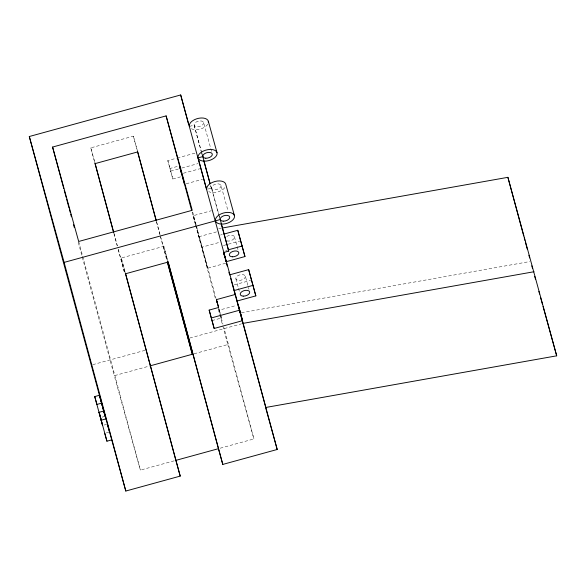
<?xml version="1.0" encoding="UTF-8"?>
<svg xmlns="http://www.w3.org/2000/svg" width="586" height="586" viewBox="0 0 586 586"><rect width="100%" height="100%" fill="white"/><g stroke="black" fill="none" stroke-linecap="round" stroke-linejoin="round"><path stroke-width="0.44" stroke-dasharray="2.93 2.2" d="M94.61 162L90.793 147.862L133.374 136.172L137.725 151.913M189.395 126.43L194.127 125.133L201.152 150.668M180.561 176.855L172.819 178.979L167.808 160.601L176.408 158.242M177.265 158.008L195.328 153.049M172.819 178.979L169.984 168.468L177.726 166.343M170.643 171.112L178.386 168.988M181.821 168.043L198.171 163.56M183.337 173.266L199.687 168.783M186.18 183.777L202.522 179.294M208.184 189.007L211.531 188.077L220.233 219.545M195.621 224.453L193.255 215.692L211.319 210.733M125.074 272.146L121.258 258.008L163.838 246.325L167.948 261.188M225.698 263.224L207.634 268.183L198.932 236.715L216.996 231.756M220.563 235.015L222.284 234.539M207.634 268.183L201.965 247.16L220.028 242.201M223.405 245.527L239.747 241.044M225.778 250.515L227.5 250.039M234.283 284.862L250.625 280.379M211.986 320.601L221.449 318L219.274 310.133L236.48 305.416M92.749 364.675L145.394 350.223M189.732 338.056L241.505 323.838M174.13 460.845L140.384 470.111L114.27 375.699L149.752 365.957M194.061 353.798L227.808 344.531L222.805 325.992M101.979 417.159L104.345 416.514M104.162 425.033L106.52 424.381M106.337 432.9L108.703 432.248M220.168 448.209L253.921 438.943L223.911 327.713M218.754 228.635L221.457 228.159M241.447 312.734L529.685 261.576M203.584 122.533A4.908 2.725 -15.5 0 1 197.101 126.759A4.908 2.725 -15.5 0 1 195.878 122.21A4.908 2.725 -15.5 0 1 203.584 122.533L211.568 151.386M220.995 185.476A4.908 2.725 -15.5 0 1 214.513 189.703A4.908 2.725 -15.5 0 1 213.282 185.147A4.908 2.725 -15.5 0 1 220.995 185.476L228.005 210.828M234.459 236.847L238.326 250.837M245.336 276.182A4.908 2.725 -15.5 0 1 238.854 280.408A4.908 2.725 -15.5 0 1 237.623 275.86A4.908 2.725 -15.5 0 1 245.336 276.182L248.962 289.301M201.379 151.356L202.119 154.162M235.872 278.782L238.29 287.528M238.531 288.4L239.498 291.894M193.255 215.692L201.965 247.16M227.808 344.531L253.921 438.943M167.808 160.601L169.984 168.468M90.793 147.862L95.152 163.597M121.258 258.008L125.375 272.871M211.531 188.077L218.871 215.26M219.105 216.131L220.043 219.611M194.127 125.133L201.459 152.316M201.694 153.188L202.631 156.667M221.449 318L218.849 308.368L219.274 310.133M192.706 212.066L216.051 298.582M218.673 308.295L222.958 324.183M195.856 225.324L198.932 236.715M192.083 212.11L195.416 224.475M195.651 225.354L215.421 298.626M218.285 309.218L219.713 314.514M219.948 315.4L222.57 325.105M163.838 246.325L167.655 260.462M156.565 221.72L160.139 234.979M160.381 235.858L167.054 260.602M133.374 136.172L137.424 151.195M156.506 221.889L166.995 260.77M113.984 233.411L117.325 245.776M118.277 249.314L124.474 272.292M113.926 233.58L117.259 245.952M118.218 249.482L124.415 272.461M78.685 241.469L140.384 470.111M78.297 242.399L114.27 375.699M224.826 187.659A9.816 5.442 -15.5 0 1 208.777 191.651M207.759 124.21A9.816 5.442 -15.5 0 1 191.373 128.715M226.745 236.517A4.908 2.725 -15.5 0 1 233.191 235.572A4.908 2.725 -15.5 0 1 233.309 239.322A4.908 2.725 -15.5 0 1 226.885 240.919M211.341 188.143L210.374 184.641L211.341 188.143"/><path stroke-width="0.88" d="M100.404 417.598L102.579 425.465L94.734 396.568L99.466 395.272L105.136 416.294L29.3 136.516L180.686 94.961L242.553 320.674L214.161 328.468L209.151 310.089L218.615 307.489L216.439 299.622L235.36 294.428M52.579 147.057L166.116 115.889L192.23 210.301L78.685 241.469L52.579 147.057L63.771 188.546M202.346 154.858L202.829 156.601L198.097 157.905L206.367 188.56M242.553 320.674L238.194 304.94L277.2 449.484L222.79 464.42L168.189 262.059L125.616 273.743L180.217 476.103L125.807 491.039L64.116 262.396L220.233 219.545L228.745 251.079L224.013 252.383M224.006 234.07L237.77 230.291L244.955 256.543L226.035 261.737L225.324 259.107M228.357 249.804L242.121 246.025M229.727 274.827L248.647 269.633L255.84 295.879L236.912 301.072L230.694 278.321M234.078 290.561L252.998 285.367M214.161 328.468L211.326 317.956L239.711 310.162M150.617 365.723L192.325 354.266L167.296 261.488M125.807 491.039L101.642 403.139L96.91 404.435L94.734 396.568M99.085 412.31L103.817 411.006L105.993 418.873L101.261 420.177L99.085 412.31L106.93 441.199L111.662 439.903M180.217 476.103L175.859 460.369L218.439 448.686L167.896 261.349M222.358 227.998L507.894 177.324L556.7 355.827L265.758 407.468L236.964 301.314M243.065 323.369L534.007 271.736M531.81 265.832L532.542 268.476M534.732 276.416L535.465 279.068M538.886 291.418L539.618 294.062M540.592 297.593L542.548 304.654M543.032 306.419L556.7 355.827M208.316 121.236L217.018 152.704A9.816 5.442 -15.5 0 1 204.06 161.157A9.816 5.442 -15.5 0 1 201.599 152.052A9.816 5.442 -15.5 0 1 217.018 152.704M234.429 215.648A9.816 5.442 -15.5 0 0 219.01 214.996A9.816 5.442 -15.5 0 0 221.464 224.094A9.816 5.442 -15.5 0 0 234.429 215.648L225.727 184.18A9.816 5.442 -15.5 0 0 214.842 181.521A9.816 5.442 -15.5 0 0 206.799 189.373M244.955 256.543L237.77 230.291M255.84 295.879L248.647 269.633M203.84 161.04L210.132 183.77L202.829 156.601M221.252 223.984L228.745 251.079M223.654 252.5L226.079 261.246L223.72 252.478M226.467 263.37L227.2 266.015M228.906 272.197L229.639 274.841M265.751 408.112L277.2 449.484M181.623 173.742L179.682 166.746L184.458 184.253M209.151 310.089L211.326 317.956M192.325 354.266L167.471 262.543M218.439 448.686L222.79 464.42M29.3 136.516L64.116 262.396M99.466 395.272L101.642 403.139M107.311 424.161L109.487 432.029M104.755 433.332L106.93 441.199M507.894 177.324L523.73 236.012M524.206 237.762L524.917 240.392M525.386 242.143L527.275 249.153M528.931 255.284L529.641 257.913M223.669 252.976L224.856 257.357M180.686 94.961L188.729 124.745M216.439 299.622L218.563 307.511M216.761 301.226L217.238 302.991M166.116 115.889L191.607 210.345M156.323 220.834L137.725 151.913L95.152 163.597L113.743 232.525M137.424 151.195L156.264 221.01M125.316 273.032L175.859 460.369M94.851 162.886L113.684 232.693M64.248 190.311L66.152 197.379M66.628 199.145L69.009 207.971M69.485 209.737L70.203 212.381M70.679 214.146L71.389 216.798M73.536 224.746L74.254 227.39M189.395 126.43A9.816 5.442 -15.5 0 1 198.683 118.284A9.816 5.442 -15.5 0 1 208.36 122.686M223.215 221.171A4.908 2.725 -15.5 0 0 229.697 216.945A4.908 2.725 -15.5 0 0 221.991 216.622A4.908 2.725 -15.5 0 0 223.215 221.171M205.811 158.227A4.908 2.725 -15.5 0 0 212.293 154.008A4.908 2.725 -15.5 0 0 204.58 153.679A4.908 2.725 -15.5 0 0 205.811 158.227M243.205 296.142A4.908 2.725 -15.5 0 0 249.687 291.923A4.908 2.725 -15.5 0 0 241.981 291.594A4.908 2.725 -15.5 0 0 243.205 296.142M232.327 256.807A4.908 2.725 -15.5 0 0 238.81 252.581A4.908 2.725 -15.5 0 0 231.096 252.251A4.908 2.725 -15.5 0 0 232.327 256.807"/></g></svg>
